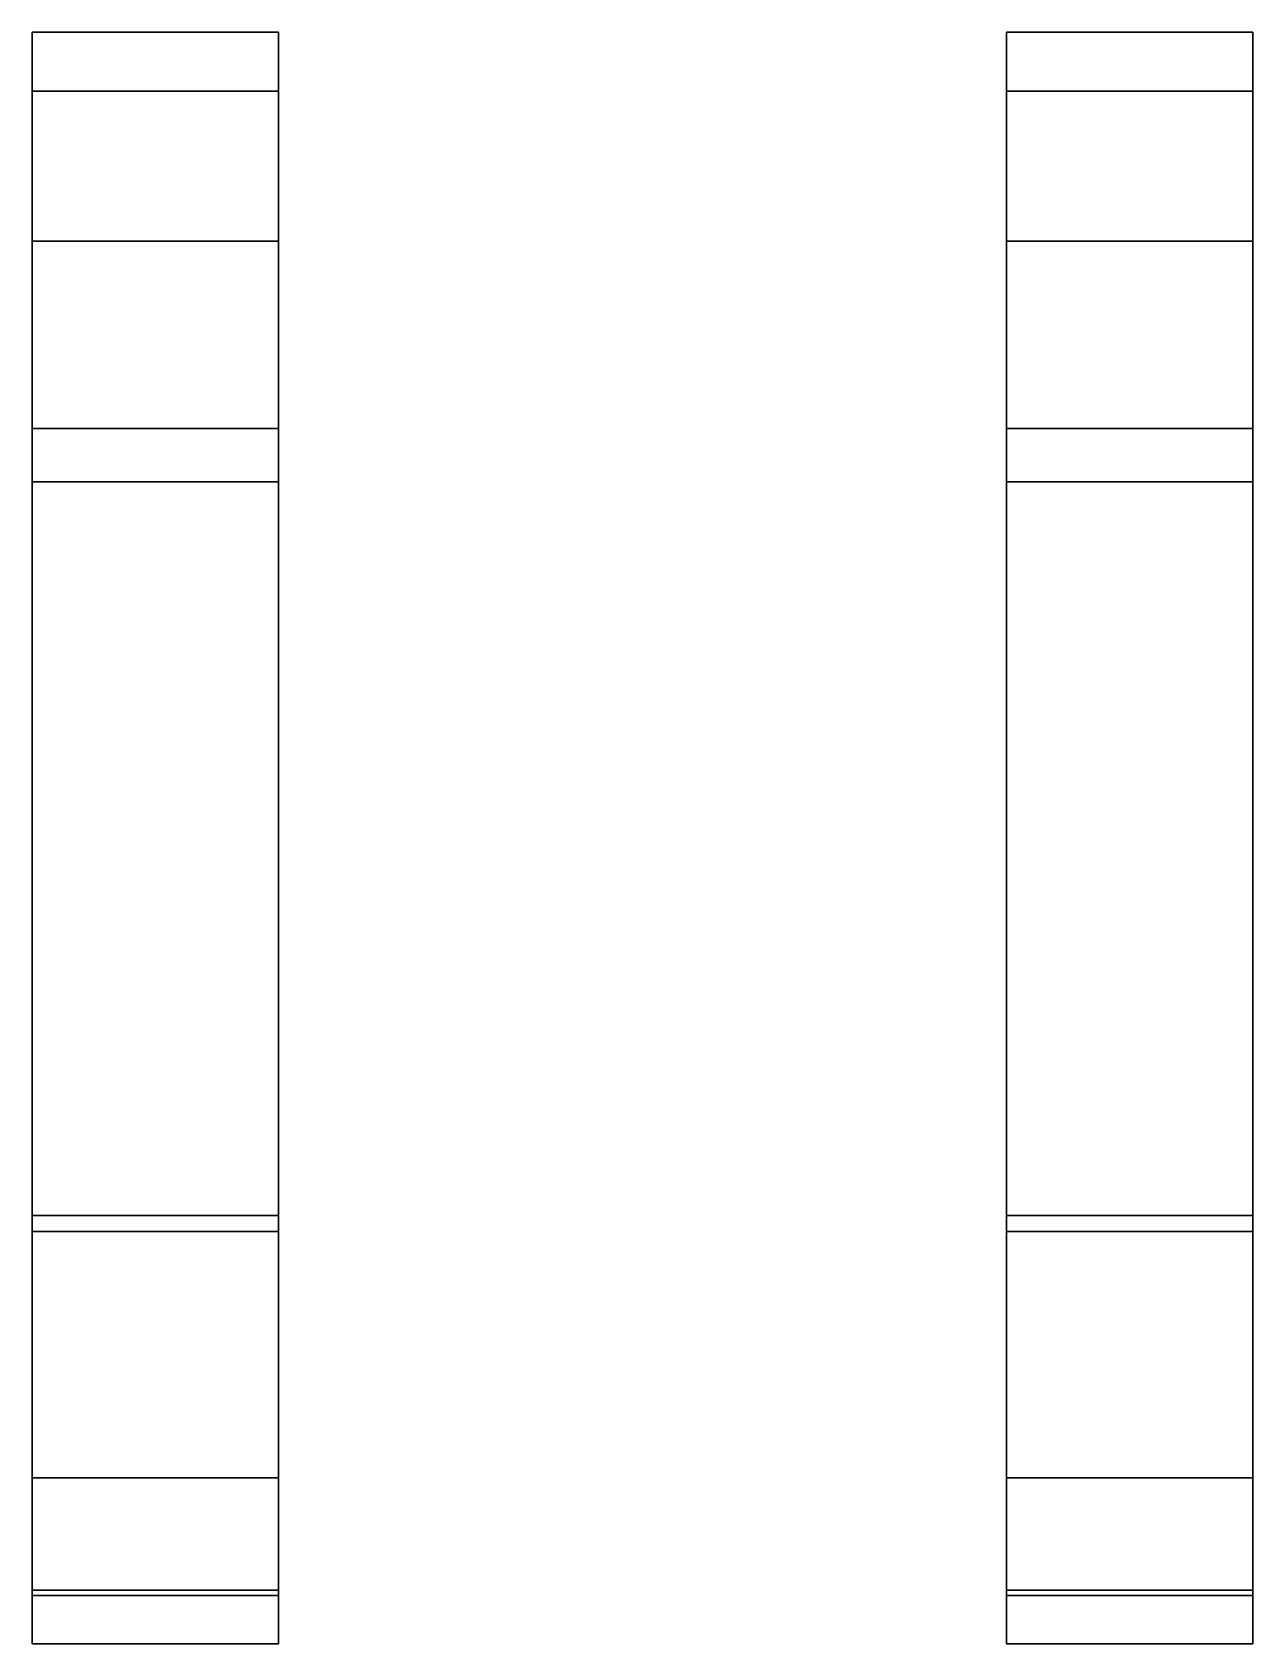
# Model space of a CAD drawing. Extents: x -1.14 to 1.14, y -1.52 to 1.49.
import ezdxf

# ---------------------------------------------------------------- set-up
doc = ezdxf.new("R2010")
doc.units = 0
doc.layers.add('TRACKS', color=5, linetype='CONTINUOUS')

msp = doc.modelspace()

# ---------------------------------------------------------------- linework, layer by layer
at = {"layer": 'TRACKS'}
for points in [[(-0.68, 1.38, 0.78), (-0.68, 1.49, 0.51), (-1.14, 1.49, 0.51), (-1.14, 1.38, 0.78)], [(-0.68, 1.38, 0.78), (-0.68, 1.49, 0.51), (-1.14, 1.49, 0.51), (-1.14, 1.38, 0.78)], [(-0.68, 1.49, 0.51), (-0.68, 1.38, 0.24), (-1.14, 1.38, 0.24), (-1.14, 1.49, 0.51)], [(-0.68, 1.49, 0.51), (-0.68, 1.38, 0.24), (-1.14, 1.38, 0.24), (-1.14, 1.49, 0.51)], [(1.14, 1.49, 0.51), (1.14, 1.38, 0.24), (0.68, 1.38, 0.24), (0.68, 1.49, 0.51)], [(1.14, 1.49, 0.51), (1.14, 1.38, 0.24), (0.68, 1.38, 0.24), (0.68, 1.49, 0.51)], [(1.14, 1.38, 0.78), (1.14, 1.49, 0.51), (0.68, 1.49, 0.51), (0.68, 1.38, 0.78)], [(1.14, 1.38, 0.78), (1.14, 1.49, 0.51), (0.68, 1.49, 0.51), (0.68, 1.38, 0.78)], [(-0.68, 1.38, 0.24), (-0.68, 1.1, 0.11), (-1.14, 1.1, 0.11), (-1.14, 1.38, 0.24)], [(-0.68, 1.38, 0.24), (-0.68, 1.1, 0.11), (-1.14, 1.1, 0.11), (-1.14, 1.38, 0.24)], [(-0.68, 1.1, 0.9), (-0.68, 1.38, 0.78), (-1.14, 1.38, 0.78), (-1.14, 1.1, 0.9)], [(-0.68, 1.1, 0.9), (-0.68, 1.38, 0.78), (-1.14, 1.38, 0.78), (-1.14, 1.1, 0.9)], [(1.14, 1.38, 0.24), (1.14, 1.1, 0.11), (0.68, 1.1, 0.11), (0.68, 1.38, 0.24)], [(1.14, 1.38, 0.24), (1.14, 1.1, 0.11), (0.68, 1.1, 0.11), (0.68, 1.38, 0.24)], [(1.14, 1.1, 0.9), (1.14, 1.38, 0.78), (0.68, 1.38, 0.78), (0.68, 1.1, 0.9)], [(1.14, 1.1, 0.9), (1.14, 1.38, 0.78), (0.68, 1.38, 0.78), (0.68, 1.1, 0.9)], [(-0.68, 1.1, 0.11), (-0.68, 0.75), (-1.14, 0.75), (-1.14, 1.1, 0.11)], [(-0.68, 1.1, 0.11), (-0.68, 0.75), (-1.14, 0.75), (-1.14, 1.1, 0.11)], [(-0.68, 0.65, 0.96), (-0.68, 1.1, 0.9), (-1.14, 1.1, 0.9), (-1.14, 0.65, 0.96)], [(-0.68, 0.65, 0.96), (-0.68, 1.1, 0.9), (-1.14, 1.1, 0.9), (-1.14, 0.65, 0.96)], [(1.14, 1.1, 0.11), (1.14, 0.75), (0.68, 0.75), (0.68, 1.1, 0.11)], [(1.14, 1.1, 0.11), (1.14, 0.75), (0.68, 0.75), (0.68, 1.1, 0.11)], [(1.14, 0.65, 0.96), (1.14, 1.1, 0.9), (0.68, 1.1, 0.9), (0.68, 0.65, 0.96)], [(1.14, 0.65, 0.96), (1.14, 1.1, 0.9), (0.68, 1.1, 0.9), (0.68, 0.65, 0.96)], [(-0.68, 0.75), (-0.68, -0.72), (-1.14, -0.72), (-1.14, 0.75)], [(-0.68, 0.75), (-0.68, -0.72), (-1.14, -0.72), (-1.14, 0.75)], [(1.14, 0.75), (1.14, -0.72), (0.68, -0.72), (0.68, 0.75)], [(1.14, 0.75), (1.14, -0.72), (0.68, -0.72), (0.68, 0.75)], [(-0.68, -0.75, 0.96), (-0.68, 0.65, 0.96), (-1.14, 0.65, 0.96), (-1.14, -0.75, 0.96)], [(-0.68, -0.75, 0.96), (-0.68, 0.65, 0.96), (-1.14, 0.65, 0.96), (-1.14, -0.75, 0.96)], [(1.14, -0.75, 0.96), (1.14, 0.65, 0.96), (0.68, 0.65, 0.96), (0.68, -0.75, 0.96)], [(1.14, -0.75, 0.96), (1.14, 0.65, 0.96), (0.68, 0.65, 0.96), (0.68, -0.75, 0.96)], [(-0.68, -0.72), (-0.68, -1.21, 0.14), (-1.14, -1.21, 0.14), (-1.14, -0.72)], [(-0.68, -0.72), (-0.68, -1.21, 0.14), (-1.14, -1.21, 0.14), (-1.14, -0.72)], [(1.14, -0.72), (1.14, -1.21, 0.14), (0.68, -1.21, 0.14), (0.68, -0.72)], [(1.14, -0.72), (1.14, -1.21, 0.14), (0.68, -1.21, 0.14), (0.68, -0.72)], [(-0.68, -1.43, 0.65), (-0.68, -0.75, 0.96), (-1.14, -0.75, 0.96), (-1.14, -1.43, 0.65)], [(-0.68, -1.43, 0.65), (-0.68, -0.75, 0.96), (-1.14, -0.75, 0.96), (-1.14, -1.43, 0.65)], [(1.14, -1.43, 0.65), (1.14, -0.75, 0.96), (0.68, -0.75, 0.96), (0.68, -1.43, 0.65)], [(1.14, -1.43, 0.65), (1.14, -0.75, 0.96), (0.68, -0.75, 0.96), (0.68, -1.43, 0.65)], [(-0.68, -1.21, 0.14), (-0.68, -1.42, 0.23), (-1.14, -1.42, 0.23), (-1.14, -1.21, 0.14)], [(-0.68, -1.21, 0.14), (-0.68, -1.42, 0.23), (-1.14, -1.42, 0.23), (-1.14, -1.21, 0.14)], [(1.14, -1.21, 0.14), (1.14, -1.42, 0.23), (0.68, -1.42, 0.23), (0.68, -1.21, 0.14)], [(1.14, -1.21, 0.14), (1.14, -1.42, 0.23), (0.68, -1.42, 0.23), (0.68, -1.21, 0.14)], [(-0.68, -1.42, 0.23), (-0.68, -1.52, 0.44), (-1.14, -1.52, 0.44), (-1.14, -1.42, 0.23)], [(-0.68, -1.42, 0.23), (-0.68, -1.52, 0.44), (-1.14, -1.52, 0.44), (-1.14, -1.42, 0.23)], [(-0.68, -1.52, 0.44), (-0.68, -1.43, 0.65), (-1.14, -1.43, 0.65), (-1.14, -1.52, 0.44)], [(-0.68, -1.52, 0.44), (-0.68, -1.43, 0.65), (-1.14, -1.43, 0.65), (-1.14, -1.52, 0.44)], [(1.14, -1.42, 0.23), (1.14, -1.52, 0.44), (0.68, -1.52, 0.44), (0.68, -1.42, 0.23)], [(1.14, -1.42, 0.23), (1.14, -1.52, 0.44), (0.68, -1.52, 0.44), (0.68, -1.42, 0.23)], [(1.14, -1.52, 0.44), (1.14, -1.43, 0.65), (0.68, -1.43, 0.65), (0.68, -1.52, 0.44)], [(1.14, -1.52, 0.44), (1.14, -1.43, 0.65), (0.68, -1.43, 0.65), (0.68, -1.52, 0.44)]]:
    msp.add_3dface(points, dxfattribs=at)

doc.saveas('drawing.dxf')
